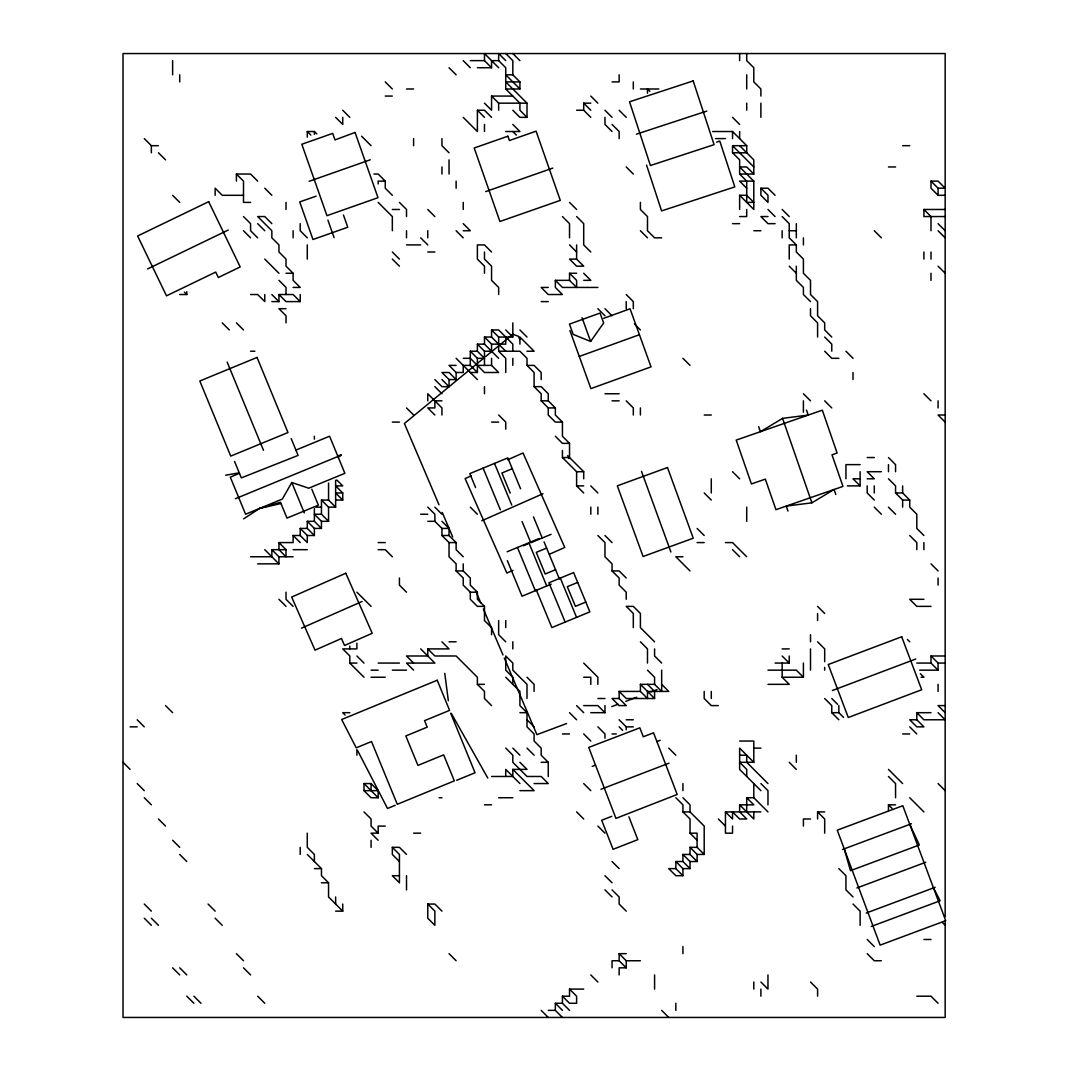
<?xml version="1.0" encoding="UTF-8"?>
<svg xmlns="http://www.w3.org/2000/svg" width="1071" height="1071" viewBox="0 0 1071 1071"><rect width="100%" height="100%" fill="white"/><g stroke="black" fill="none" stroke-linecap="round" stroke-linejoin="round"><path stroke-width="1.5" d="M295.931 450.088L329.587 436.218L344.875 473.315L308.729 488.202L291.794 482.512L282.342 499.073L245.58 514.214L230.292 477.117L239.449 473.342M590.63 341.462L603.656 323L600.068 313.053L569.464 324.111L573.172 334.393L590.63 341.462L582.048 317.699M483.141 358.665L404.383 423.514L438.99 504.749M485.712 356.536L512.822 334.219L518.498 336.348L519.756 339.4M243.653 518.846L259.543 508.457L280.468 502.245L286.988 518.096L318.382 505.164L311.795 489.179M338.195 457.103L341.207 455.135L337.633 455.764M806.49 410.059L808.23 415.079L782.566 418.373L760.397 431.693L758.656 426.673M787.975 511.121L786.221 506.088L811.885 502.821L834.081 489.487L842.971 486.395L832.006 454.827L837.12 453.046L822.327 410.18L736.205 440.101L751.427 483.945L765.323 479.125L775.94 509.662L834.081 489.487L835.822 494.507M228.27 230.024L147.611 268.928M471.213 475.885L465.122 478.576L506.864 573.039L512.955 570.348M507.788 459.727L523.036 452.993L564.765 547.455L549.53 554.189M542.97 493.731L481.816 520.747M362.092 601.487L301.473 628.168M235.352 498.725L341.207 455.135M520.573 488.791L507.801 457.906L469.821 473.623L475.564 487.506M512.273 468.723L501.897 473.007L510.198 493.075M507.119 551.766L539.195 538.499M523.438 545.782L527.869 543.948M551.083 534.349L530.828 542.729L522.086 521.564M546.612 548.084L536.25 552.368L545.193 573.989L555.554 569.692M536.263 589.8L551.873 627.579L589.867 611.876L573.628 572.583L548.928 582.798L565.167 622.09M551.15 584.164L522.032 596.212L507.359 560.695M577.684 582.41L567.309 586.694L575.435 606.347L585.81 602.063M395.199 805.338L387.528 808.471L357.634 750.624M456.621 780.29L475.055 772.767L450.784 713.433M611.822 816.303L601.701 820.252L613.067 849.316L637.821 839.637L628.891 816.838M592.209 766.408L595.516 765.136L615.945 818.391L677.18 794.454L653.551 732.832L643.283 736.781L639.842 727.825L588.729 747.424L595.516 765.136M656.898 741.574L660.218 740.302M600.978 789.273L668.987 763.181M832.395 690.514L915.759 659.013M566.546 723.554L536.919 734.652L504.28 658.022M611.769 706.592L618.007 704.249M625.799 701.331L636.723 697.234M650.753 691.973L656.992 689.63M842.542 849.464L911.434 823.76M925.813 862.262L856.92 887.966M866.265 913.014L935.157 887.297M871.272 926.455L940.164 900.751L933.484 887.926M603.723 318.315L630.056 308.796L651.034 366.871L590.897 388.612L569.906 330.537M579.277 356.442L639.414 334.714M309.198 181.28L370.298 159.78M316.132 196.154L299.746 201.924L312.96 239.502L347.767 227.253L343.456 215.017M552.77 168.12L485.685 191.589M636.415 134.183L706.793 111.089M716.673 142.095L719.779 141.077L734.813 186.889L661.583 210.907L646.549 165.081M259.543 508.457L280.963 503.477M225.673 475.189L239.248 472.833M470.303 60.632L484.48 60.632L491.562 67.727L491.562 60.632L498.658 60.632L505.74 67.727L505.74 88.987L519.917 103.164L519.917 110.246L526.999 117.341L526.999 103.164L505.74 81.905L519.917 81.905L519.917 88.987L505.74 88.987M477.385 67.727L491.562 67.727M519.917 81.905L512.822 74.809L505.74 74.809L519.917 88.987M612.05 81.905L619.145 81.905L619.145 74.809M406.511 88.987L413.607 88.987M640.404 88.987L658.826 88.987M385.252 96.069L392.334 96.069M484.48 103.164L491.562 110.246L491.562 96.069L512.822 96.069M491.562 96.069L498.658 103.164L526.999 103.164M590.79 117.341L583.708 110.246L583.708 103.164L590.79 103.164M463.221 117.341L477.385 131.519L477.385 110.246L484.48 110.246L491.562 117.341M576.613 110.246L583.708 110.246M526.999 117.341L519.917 117.341L512.822 110.246M307.283 137.182L307.283 131.519L314.379 131.519L316.735 133.875M505.74 131.519L519.917 131.519L512.822 124.423M712.697 131.519L732.537 131.519L746.715 145.683L746.715 152.778L732.537 152.778L732.537 145.683L746.715 145.683M715.535 138.601L725.455 138.601M144.277 138.601L151.359 145.683L158.454 145.683M902.639 145.683L909.721 145.683M888.461 166.956L895.557 166.956M236.41 181.119L236.41 174.038L250.587 174.038L257.683 181.119M373.913 174.038L378.17 174.038L385.252 181.119L385.252 188.215L392.334 195.297M732.537 152.778L739.633 159.86L739.633 174.038L753.797 174.038L753.797 159.86L739.633 145.683M385.252 181.119L378.17 181.119L378.17 183.958M739.633 174.038L746.715 181.119L746.715 202.392L753.797 202.392L746.715 195.297L739.633 195.297L753.797 209.474L753.797 181.119L739.633 181.119L746.715 188.215M930.994 181.119L938.076 181.119L945.171 188.215L938.076 188.215L930.994 181.119L930.994 188.215L938.076 195.297L945.171 195.297M760.892 188.215L767.974 195.297L767.974 202.392L760.892 195.297L760.892 188.215L767.974 188.215L775.069 195.297M243.505 195.297L222.246 195.297L215.151 188.215L215.151 195.297M250.587 202.392L243.505 202.392L243.505 181.119L236.41 174.038M392.334 209.474L399.429 209.474M945.171 216.556L923.898 216.556L923.898 209.474L945.171 209.474M739.633 216.556L746.715 216.556L746.715 209.474M767.974 216.556L760.892 216.556L767.974 223.652L775.069 223.652M732.537 223.652L739.633 223.652M463.221 230.734L470.303 230.734L463.221 223.652M753.797 230.734L760.892 230.734M789.233 230.734L796.329 230.734M661.664 237.829L654.582 237.829L647.486 230.734L647.486 216.556L640.404 209.474L640.404 202.392M406.511 244.911L420.689 244.911M831.765 337.044L824.683 329.962L824.683 322.88L817.588 315.784L817.588 301.607L810.506 294.525L810.506 280.348L803.411 273.266L803.411 259.088L796.329 252.006L796.329 244.911L789.233 244.911L789.233 259.088M427.771 252.006L434.866 252.006M576.613 259.088L569.531 259.088L576.613 266.17L583.708 266.17L576.613 259.088L576.613 244.911M286.024 273.266L293.119 273.266L293.119 280.348L300.201 287.443L293.119 287.443M569.531 273.266L576.613 280.348L576.613 287.443L569.531 280.348L569.531 273.266L576.613 273.266M548.258 287.443L541.176 287.443L548.258 294.525L562.436 294.525L555.354 287.443L555.354 280.348L569.531 280.348M583.708 280.348L590.79 280.348L583.708 273.266M597.872 287.443L562.436 287.443L555.354 280.348M179.714 294.525L186.796 294.525L186.796 291.687M250.587 294.525L257.683 294.525L264.765 301.607L264.765 294.525M271.847 301.607L278.942 301.607L278.942 294.525L293.119 294.525L300.201 301.607L300.201 294.525M300.201 301.607L286.024 301.607L278.942 294.525M541.176 301.607L548.258 301.607M286.024 308.702L278.942 308.702L286.024 315.784L286.024 322.88M505.74 351.221L491.562 337.044L491.562 329.962L498.658 329.962L512.822 344.139L512.822 351.221M498.658 358.316L484.48 344.139L484.48 337.044L491.562 337.044M491.562 329.962L498.658 337.044L512.822 337.044L512.822 322.88M477.385 351.221L470.303 351.221L477.385 358.316L484.48 358.316L477.385 351.221L477.385 344.139L484.48 344.139M484.48 337.044L491.562 344.139L505.74 344.139L505.74 337.044M250.587 351.221L254.844 351.221M477.385 344.139L484.48 351.221L491.562 351.221L491.562 344.139M498.658 337.044L498.658 351.221L519.917 351.221L526.999 358.316L526.999 365.398L534.094 372.494L534.094 386.658L541.176 393.753L541.176 400.835L548.258 407.931L555.354 407.931L555.354 415.013L562.436 422.094L562.436 436.272L569.531 443.367L569.531 457.531L583.708 471.709L583.708 478.804M526.999 351.221L534.094 351.221L519.917 337.044L519.917 344.139M463.221 358.316L470.303 358.316L484.48 372.494L498.658 372.494L491.562 365.398L477.385 365.398M838.847 358.316L831.765 358.316L824.683 351.221M456.126 365.398L449.044 365.398L456.126 372.494L463.221 372.494L463.221 365.398L470.303 365.398L477.385 372.494L470.303 372.494M526.999 365.398L534.094 365.398L541.176 372.494L541.176 379.576M456.126 379.576L449.044 372.494L441.948 372.494L449.044 379.576L456.126 379.576L456.126 372.494M449.044 379.576L449.044 386.658L441.948 386.658L434.866 379.576M534.094 386.658L541.176 386.658L548.258 393.753L548.258 400.835L555.354 407.931M604.968 393.753L619.145 393.753M441.948 400.835L434.866 400.835L434.866 407.931L427.771 407.931L434.866 415.013M541.176 400.835L548.258 400.835M612.05 400.835L619.145 400.835M704.196 415.013L711.278 415.013M945.171 415.013L938.076 415.013L945.171 422.094M392.334 422.094L399.429 422.094M491.562 422.094L498.658 422.094M562.436 422.094L555.354 422.094L548.258 415.013L548.258 407.931M569.531 443.367L562.436 443.367L555.354 436.272M562.436 450.449L562.436 457.531L569.531 457.531M867.202 457.531L874.284 457.531M860.12 464.627L845.943 464.627L845.943 478.804M562.436 457.531L576.613 471.709L583.708 471.709M881.379 471.709L867.202 471.709L874.284 478.804L867.202 478.804M860.12 478.804L853.025 478.804L860.12 485.886L847.362 485.886M576.613 471.709L576.613 485.886L583.708 485.886M342.733 500.063L342.733 492.981L335.638 492.981L342.733 500.063L335.638 500.063M888.461 478.804L895.557 485.886L895.557 492.981L902.639 492.981L909.721 500.063L909.721 507.145L916.816 514.241L916.816 528.418L923.898 535.5M321.461 500.063L328.556 500.063L335.638 507.145L328.556 507.145L321.461 500.063L321.461 514.241L328.556 521.323L321.461 521.323L314.379 514.241L321.461 514.241M895.557 492.981L902.639 500.063L909.721 500.063M315.798 507.145L321.461 507.145M420.689 514.241L427.771 514.241M307.283 535.5L307.283 542.582L300.201 535.5L300.201 528.418L307.283 535.5L314.379 535.5L307.283 528.418L307.283 521.323L314.379 521.323L321.461 528.418L321.461 521.323M427.771 521.323L434.866 521.323L441.948 528.418L449.044 528.418L449.044 535.5L456.126 542.582L456.126 549.677L463.221 556.759M300.201 528.418L307.283 528.418M307.283 521.323L314.379 528.418L321.461 528.418M278.942 542.582L286.024 549.677L286.024 556.759L278.942 549.677L278.942 542.582L293.119 542.582L293.119 535.5L300.201 535.5M441.948 528.418L441.948 535.5L449.044 535.5M378.17 542.582L385.252 542.582M441.948 535.5L449.044 542.582L456.126 542.582M697.101 542.582L704.196 542.582M725.455 542.582L732.537 542.582L746.715 556.759M250.587 556.759L271.847 556.759L271.847 549.677L286.024 549.677M293.119 549.677L307.283 549.677M378.17 549.677L385.252 549.677L392.334 556.759M271.847 549.677L278.942 556.759L293.119 556.759M682.923 556.759L675.841 556.759L690.019 570.937M257.683 563.855L278.942 563.855L278.942 556.759M449.044 542.582L449.044 556.759L456.126 563.855L456.126 570.937L463.221 570.937L470.303 578.019L470.303 585.114L477.385 592.196L477.385 599.291L484.48 606.373L484.48 620.551L491.562 627.633L491.562 634.728M597.872 535.5L604.968 542.582L604.968 556.759L612.05 563.855L612.05 570.937L619.145 570.937L626.227 578.019M456.126 570.937L463.221 578.019L463.221 585.114L470.303 592.196L477.385 592.196M923.898 599.291L909.721 599.291L916.816 606.373L930.994 606.373M484.48 606.373L477.385 606.373L470.303 599.291L470.303 592.196M449.044 641.81L456.126 641.81M413.607 663.069L406.511 655.988L427.771 655.988L427.771 648.906L449.044 648.906L441.948 641.81M782.151 648.906L789.233 648.906M930.994 655.988L938.076 663.069L938.076 670.165L930.994 663.069L930.994 655.988L945.171 655.988M356.897 643.229L356.897 648.906L342.733 648.906L349.815 655.988L349.815 663.069L356.897 663.069M378.17 663.069L399.429 663.069M775.069 663.069L789.233 663.069L789.233 655.988M916.816 663.069L930.994 663.069M938.076 663.069L945.171 663.069M371.075 670.165L378.17 670.165M392.334 670.165L406.511 670.165M767.974 670.165L796.329 670.165L803.411 677.247L803.411 663.069M919.654 670.165L938.076 670.165M371.075 677.247L385.252 677.247M583.708 677.247L590.79 677.247L590.79 684.342M782.151 663.069L782.151 677.247L803.411 677.247M921.073 677.247L923.898 677.247L920.364 673.713M427.771 648.906L434.866 655.988L456.126 655.988L477.385 677.247L477.385 684.342L484.48 684.342M661.664 684.342L668.746 691.424L647.486 691.424L647.486 698.506L640.404 691.424L640.404 684.342L654.582 684.342L661.664 691.424L661.664 670.165M767.974 684.342L789.233 684.342L782.151 677.247M619.145 698.506L612.05 698.506L619.145 705.602L626.227 705.602L619.145 698.506L619.145 691.424L640.404 691.424M597.872 698.506L604.968 698.506M647.486 684.342L654.582 691.424L654.582 698.506L626.227 698.506L619.145 691.424M583.708 705.602L597.872 705.602L604.968 712.684L604.968 705.602M718.36 705.602L711.278 705.602L704.196 698.506L704.196 691.424M945.171 705.602L938.076 705.602L945.171 712.684M349.815 712.684L342.733 712.684L345.09 715.053M519.917 712.684L526.999 712.684L526.999 726.861L534.094 733.956L534.094 741.038L541.176 748.12L541.176 755.216L548.258 762.298L548.258 776.475M590.79 712.684L604.968 712.684M824.683 698.506L831.765 705.602L831.765 712.684L838.847 712.684L843.573 717.409M916.816 719.779L909.721 719.779L916.816 726.861L923.898 726.861L916.816 719.779L916.816 712.684L930.994 712.684M626.227 719.779L633.309 719.779M130.1 726.861L137.195 726.861M619.145 719.779L626.227 726.861L633.309 726.861M562.436 733.956L569.531 733.956M612.05 733.956L616.307 733.956M902.639 733.956L909.721 733.956M739.633 741.038L753.797 741.038L753.797 762.298L739.633 762.298L746.715 769.393L746.715 776.475M753.797 748.12L760.892 748.12M739.633 755.216L746.715 755.216L746.715 762.298L767.974 783.557M541.176 762.298L548.258 762.298M491.562 776.475L512.822 776.475L512.822 769.393L526.999 769.393L519.917 762.298M363.993 783.557L371.075 783.557L378.17 790.652L378.17 797.734L371.075 797.734L363.993 790.652L363.993 783.557L378.17 797.734M534.094 783.557L548.258 783.557L541.176 776.475L526.999 776.475L512.822 762.298L512.822 755.216L505.74 748.12M363.993 790.652L378.17 790.652M519.917 790.652L534.094 790.652L512.822 769.393M439.123 797.734L441.948 797.734M498.658 797.734L512.822 797.734M746.715 811.912L746.715 797.734L753.797 797.734L767.974 811.912M484.48 804.83L491.562 804.83M732.537 826.089L732.537 833.171L725.455 833.171L725.455 811.912L732.537 818.994L732.537 811.912L739.633 818.994L746.715 818.994L739.633 811.912L739.633 804.83L753.797 804.83L746.715 797.734M888.461 810.493L888.461 804.83L895.557 804.83M675.841 797.734L682.923 804.83L682.923 811.912L690.019 811.912L704.196 826.089L704.196 854.444L697.101 854.444L690.019 847.348L690.019 854.444L697.101 861.526L690.019 861.526L682.923 854.444L690.019 854.444M725.455 811.912L760.892 811.912M817.588 818.994L817.588 811.912L824.683 811.912M810.506 818.994L803.411 818.994L803.411 826.089M385.252 826.089L378.17 826.089L378.17 833.171L371.075 833.171L378.17 840.266M413.607 833.171L420.689 833.171M682.923 811.912L690.019 818.994L690.019 833.171L697.101 833.171L697.101 847.348L704.196 854.444M399.429 861.526L392.334 854.444L392.334 847.348L399.429 847.348L406.511 854.444M690.019 847.348L697.101 847.348M675.841 861.526L682.923 861.526L690.019 868.608L682.923 868.608L675.841 861.526L675.841 868.608L682.923 875.703L675.841 875.703L668.746 868.608L675.841 868.608M314.379 868.608L321.461 868.608L321.461 875.703L328.556 882.785L328.556 896.963L342.733 911.14L335.638 911.14M399.429 875.703L392.334 875.703L399.429 882.785L399.429 854.444L392.334 847.348M321.461 882.785L328.556 882.785M427.771 904.044L434.866 911.14L434.866 925.317L427.771 918.222L427.771 904.044L434.866 904.044L441.948 911.14M923.898 939.481L930.994 939.481M619.145 953.659L626.227 960.754L626.227 967.836L619.145 960.754L619.145 953.659L626.227 953.659M619.145 960.754L612.05 960.754L612.05 967.836M626.227 960.754L640.404 960.754M881.379 960.754L874.284 960.754L867.202 953.659M626.227 967.836L619.145 967.836L619.145 974.931M569.531 1010.368L562.436 1003.273L562.436 996.191L569.531 996.191L569.531 989.095L583.708 989.095M916.816 996.191L930.994 996.191L938.076 1003.273M562.436 1017.45L555.354 1010.368L555.354 1003.273L562.436 1003.273M548.258 1010.368L555.354 1010.368M923.898 209.474L930.994 216.556L930.994 230.734M938.076 223.652L945.171 230.734M938.076 230.734L945.171 237.829M938.076 266.17L945.171 273.266M874.284 230.734L881.379 237.829M732.537 117.341L739.633 124.423M732.537 145.683L753.797 166.956M753.797 174.038L746.715 166.956L739.633 166.956L753.797 181.119M782.151 209.474L789.233 216.556M782.151 216.556L789.233 223.652L789.233 237.829L796.329 244.911M649.856 91.356L647.486 88.987L647.486 93.244M767.974 209.474L775.069 216.556M923.898 393.753L930.994 400.835M789.233 266.17L796.329 273.266M619.145 110.246L626.227 117.341M810.506 301.607L803.411 294.525L803.411 287.443L796.329 280.348L796.329 266.17M590.79 96.069L597.872 103.164M604.968 110.246L612.05 117.341M845.943 351.221L853.025 358.316M612.05 124.423L619.145 131.519L619.145 138.601M824.683 337.044L831.765 344.139L831.765 351.221M583.708 103.164L590.79 110.246M612.05 131.519L604.968 124.423L604.968 117.341M512.822 53.55L519.917 60.632M626.227 166.956L633.309 174.038M505.74 53.55L512.822 60.632L512.822 74.809M505.74 60.632L498.658 53.55L498.658 60.632M498.658 67.727L484.48 53.55L484.48 60.632M888.461 457.531L895.557 464.627L895.557 471.709M824.683 400.835L831.765 407.931M640.404 230.734L647.486 237.829M803.411 393.753L810.506 400.835M463.221 60.632L470.303 67.727M449.044 67.727L456.126 74.809M512.822 131.519L516.369 135.053M888.461 507.145L895.557 514.241M874.284 500.063L867.202 492.981L867.202 485.886M909.721 535.5L916.816 542.582L916.816 549.677M477.385 110.246L484.48 117.341M569.531 202.392L576.613 209.474M874.284 507.145L881.379 514.241M930.994 563.855L938.076 570.937M576.613 216.556L583.708 223.652L583.708 244.911L590.79 252.006M562.436 216.556L569.531 223.652L569.531 237.829M626.227 294.525L633.309 301.607L633.309 308.702M569.531 244.911L576.613 252.006M682.923 358.316L690.019 365.398M634.501 324.058L640.404 329.962M385.252 81.905L392.334 88.987M449.044 152.778L441.948 145.683L441.948 138.601M604.968 308.702L612.05 315.784M597.872 308.702L604.968 315.784M907.365 639.454L909.721 641.81M732.537 471.709L739.633 478.804M491.562 252.006L484.48 244.911L477.385 244.911L477.385 259.088L484.48 266.17L484.48 273.266M342.733 110.246L349.815 117.341M361.623 136.231L371.075 145.683M456.126 230.734L463.221 237.829M626.227 400.835L633.309 407.931L633.309 415.013M938.076 712.684L945.171 719.779L923.898 719.779L916.816 712.684M335.638 117.341L342.733 124.423L342.733 117.341M427.771 209.474L434.866 216.556M704.196 492.981L711.278 500.063M817.588 606.373L824.683 613.469M399.429 202.392L406.511 209.474L406.511 216.556M519.917 329.962L526.999 337.044M420.689 237.829L427.771 244.911M732.537 549.677L739.633 556.759M909.721 726.861L916.816 733.956M307.283 131.519L310.831 135.053M378.17 202.392L392.334 216.556L392.334 230.734M505.74 329.962L512.822 337.044M817.588 641.81L824.683 648.906L824.683 661.664M697.101 528.418L704.196 535.5M938.076 783.557L945.171 790.652M498.658 351.221L505.74 358.316L505.74 372.494M392.334 252.006L399.429 259.088M392.334 259.088L399.429 266.17M831.765 698.506L837.669 704.423M782.151 655.988L789.233 663.069M831.765 712.684L838.847 719.779M888.461 769.393L902.639 783.557M888.461 776.475L895.557 783.557L895.557 797.734M909.721 797.734L923.898 811.912M590.79 485.886L597.872 492.981M456.126 358.316L477.385 379.576M576.613 485.886L583.708 492.981M498.658 415.013L505.74 422.094L505.74 429.19M888.461 804.83L892.009 808.364M264.765 188.215L271.847 195.297M307.283 237.829L300.201 230.734L300.201 223.652M604.968 535.5L612.05 542.582M441.948 379.576L449.044 386.658M271.847 223.652L264.765 216.556L257.683 216.556L271.847 230.734L271.847 237.829L278.942 244.911L278.942 252.006L286.024 259.088L286.024 266.17L293.119 273.266M434.866 386.658L441.948 393.753M612.05 570.937L619.145 578.019L619.145 585.114L626.227 592.196L626.227 599.291M257.683 223.652L264.765 230.734M243.505 216.556L250.587 223.652L250.587 230.734L257.683 237.829M789.233 762.298L796.329 769.393M942.801 922.948L945.171 925.317M243.505 230.734L250.587 237.829M654.582 641.81L640.404 627.633L640.404 613.469L633.309 606.373L626.227 606.373L633.309 613.469L633.309 627.633M158.454 152.778L165.536 159.86M264.765 259.088L278.942 273.266M817.588 811.912L824.683 818.994L824.683 833.171M278.942 280.348L286.024 287.443L286.024 294.525M406.511 407.931L413.607 415.013M640.404 641.81L647.486 648.906L647.486 663.069M661.664 663.069L654.582 655.988L654.582 648.906M753.797 762.298L739.633 748.12L739.633 769.393L760.892 790.652M172.632 195.297L179.714 202.392M271.847 294.525L278.942 301.607M647.486 670.165L654.582 677.247L654.582 684.342M760.892 783.557L767.974 790.652L767.974 804.83M838.847 868.608L845.943 875.703L845.943 889.881L853.025 896.963M470.303 507.145L477.385 514.241M640.404 684.342L654.582 698.506M853.025 904.044L860.12 911.14L860.12 925.317M739.633 804.83L753.797 818.994L753.797 811.912M434.866 507.145L441.948 514.241M867.202 939.481L874.284 946.577M427.771 507.145L434.866 514.241L434.866 521.323M441.948 521.323L449.044 528.418M583.708 663.069L597.872 677.247L597.872 684.342M668.746 748.12L675.841 755.216M236.41 322.88L243.505 329.962M222.246 322.88L229.328 329.962M718.36 818.994L725.455 826.089M184.44 292.169L186.796 294.525M619.145 726.861L622.679 730.409M682.923 797.734L690.019 804.83L690.019 811.912M576.613 705.602L583.708 712.684M597.872 726.861L604.968 733.956L604.968 738.2M505.74 641.81L498.658 634.728L498.658 620.551M336.816 479.982L342.733 485.886L335.638 485.886L342.733 492.981M569.531 712.684L576.613 719.779M690.019 833.171L697.101 840.266M526.999 677.247L534.094 684.342L534.094 691.424M583.708 733.956L590.79 741.038M505.74 677.247L519.917 691.424L519.917 705.602L526.999 712.684M810.506 982.013L817.588 989.095L817.588 996.191M406.511 592.196L399.429 585.114L399.429 578.019M526.999 719.779L534.094 726.861M583.708 783.557L590.79 790.652M477.385 684.342L484.48 691.424L484.48 698.506L491.562 705.602M526.999 748.12L534.094 755.216M760.892 982.013L767.974 989.095L767.974 974.931M420.689 648.906L434.866 663.069L406.511 663.069L413.607 670.165M597.872 826.089L604.968 833.171M356.897 592.196L371.075 606.373M512.822 748.12L519.917 755.216M576.613 811.912L583.708 818.994M293.119 535.5L300.201 542.582M612.05 861.526L619.145 868.608M519.917 783.557L505.74 769.393L505.74 776.475M604.968 875.703L612.05 882.785M612.05 889.881L619.145 896.963L619.145 904.044L626.227 911.14M264.765 549.677L278.942 563.855M604.968 889.881L612.05 896.963M356.897 655.988L363.993 663.069M293.119 606.373L286.024 599.291L286.024 592.196M349.815 663.069L363.993 677.247M278.942 599.291L286.024 606.373M661.664 1010.368L668.746 1017.45M590.79 974.931L597.872 982.013M569.531 989.095L576.613 996.191L576.613 1003.273L569.531 1003.273L562.436 996.191M363.993 811.912L371.075 818.994L371.075 826.089L378.17 833.171M555.354 1003.273L562.436 1010.368M541.176 1010.368L548.258 1017.45M449.044 953.659L456.126 960.754M165.536 705.602L172.632 712.684M307.283 854.444L321.461 868.608M137.195 719.779L144.277 726.861M123.018 762.298L130.1 769.393M137.195 783.557L144.277 790.652M144.277 797.734L151.359 804.83M158.454 818.994L165.536 826.089M172.632 840.266L179.714 847.348M179.714 854.444L186.796 861.526M208.069 904.044L215.151 911.14M215.151 918.222L222.246 925.317M236.41 953.659L243.505 960.754M243.505 967.836L250.587 974.931M257.683 996.191L264.765 1003.273M144.277 904.044L151.359 911.14M151.359 918.222L158.454 925.317M144.277 918.222L151.359 925.317M179.714 967.836L186.796 974.931M172.632 967.836L179.714 974.931M193.891 996.191L200.973 1003.273M186.796 996.191L193.891 1003.273M451.212 713.246L487.814 778.095M909.774 824.375L945.706 920.658L880.134 945.131L872.932 925.839L837.241 830.172L902.813 805.713L909.774 824.375L919.346 844.965L850.468 870.669L844.216 848.848M442.256 512.42L452.698 536.932M476.863 593.655L480.772 602.839M483.382 608.971L502.968 654.957M567.791 455.563L569.049 458.616M560.32 578.086L576.573 617.378M544.068 541.913L559.383 578.956M533.478 516.851L542.221 538.017M528.86 542.769L546.719 585.998M494.507 463.408L511.751 505.097M517.454 547.482L535.326 590.71M483.115 468.121L500.344 509.796M291.205 438.615L298.113 455.403L241.336 477.894L234.576 461.494M291.794 482.512L304.298 512.889M227.159 362.078L263.479 450.289M641.502 471.347L670.915 552.02M334.098 237.695L327.927 220.157M782.566 418.373L811.885 502.808M444.76 673.311L448.334 700.702M945.171 916.803L945.171 53.55L123.018 53.55L123.018 1017.45L945.171 1017.45L945.171 921.06M938.076 188.215L938.076 195.297M938.076 400.835L938.076 407.931M938.076 578.019L938.076 585.114M938.076 684.342L938.076 691.424M930.994 252.006L930.994 259.088M930.994 273.266L930.994 280.348M923.898 252.006L923.898 259.088M923.898 542.582L923.898 549.677M902.639 485.886L902.639 492.981M902.639 500.063L902.639 507.145M888.461 464.627L888.461 471.709M874.284 485.886L874.284 492.981M860.12 471.709L860.12 485.886M853.025 372.494L853.025 379.576M838.847 705.602L838.847 712.684M824.683 667.327L824.683 670.165M817.588 337.044L817.588 322.88L810.506 315.784L810.506 308.702M817.588 613.469L817.588 620.551M810.506 634.728L810.506 641.81M810.506 648.906L810.506 670.165M803.411 237.829L803.411 244.911M803.411 400.835L803.411 412.174M796.329 223.652L796.329 237.829M796.329 755.216L796.329 762.298M782.151 230.734L782.151 237.829M760.892 96.069L760.892 88.987L753.797 81.905L753.797 67.727L746.715 60.632L746.715 53.55M760.892 103.164L760.892 117.341M760.892 989.095L760.892 996.191M753.797 783.557L753.797 797.734M753.797 982.013L753.797 989.095M746.715 74.809L746.715 88.987M746.715 103.164L746.715 110.246M746.715 507.145L746.715 521.323M739.633 53.55L739.633 60.632M739.633 131.519L739.633 138.601M739.633 195.297L739.633 209.474M732.537 131.519L732.537 138.601M711.278 478.804L711.278 492.981M711.278 691.424L711.278 698.506M697.101 854.444L697.101 861.526M690.019 861.526L690.019 868.608M682.923 783.557L682.923 790.652M682.923 854.444L682.923 861.526M682.923 868.608L682.923 875.703M682.923 946.577L682.923 953.659M675.841 1003.273L675.841 1010.368M654.582 974.931L654.582 989.095M640.404 407.931L640.404 415.013M633.309 81.905L633.309 88.987M626.227 301.607L626.227 308.702M626.227 726.861L626.227 729.699M597.872 507.145L597.872 514.241M590.79 507.145L590.79 514.241M526.999 698.506L526.999 684.342L512.822 670.165L512.822 663.069L505.74 655.988L505.74 670.165L512.822 677.247L512.822 684.342M512.822 358.316L512.822 365.398M512.822 641.81L512.822 648.906M505.74 620.551L505.74 627.633M498.658 103.164L498.658 110.246M498.658 294.525L498.658 287.443L491.562 280.348L491.562 266.17L484.48 259.088L484.48 252.006M491.562 358.316L491.562 365.398M484.48 124.423L484.48 131.519M484.48 351.221L484.48 365.398M484.48 386.658L484.48 393.753M477.385 358.316L477.385 372.494M470.303 351.221L470.303 365.398M463.221 202.392L463.221 209.474M463.221 563.855L463.221 570.937M456.126 181.119L456.126 188.215M449.044 159.86L449.044 174.038M441.948 166.956L441.948 174.038M441.948 415.013L441.948 407.931L427.771 393.753L427.771 400.835M427.771 230.734L427.771 237.829M413.607 138.601L413.607 145.683M406.511 230.734L406.511 237.829M406.511 875.703L406.511 889.881M371.075 783.557L371.075 790.652M371.075 840.266L371.075 847.348M356.897 749.539L356.897 755.216M349.815 646.067L349.815 648.906M342.733 904.044L342.733 911.14M335.638 480.223L335.638 507.145M335.638 896.963L335.638 904.044M328.556 483.048L328.556 500.063M328.556 507.145L328.556 521.323M314.379 131.519L314.379 134.344M314.379 436.272L314.379 439.11M314.379 508.564L314.379 521.323M314.379 528.418L314.379 535.5M314.379 861.526L314.379 854.444L307.283 847.348L307.283 833.171M307.283 244.911L307.283 259.088M300.201 847.348L300.201 854.444M293.119 230.734L293.119 237.829M286.024 202.392L286.024 209.474M179.714 74.809L179.714 81.905M172.632 60.632L172.632 74.809M151.359 145.683L151.359 152.778M208.684 201.683L137.61 235.981L166.5 295.824L215.713 272.074L218.337 277.509L240.199 266.96L208.684 201.683M345.799 573.239L291.66 597.056L315.021 650.151L341.475 638.503L344.541 645.465L372.213 633.282L345.799 573.239M257.04 357.433L199.808 381.008L230.734 456.099L287.979 432.55L257.04 357.433M437.222 680.246L341.649 719.511L356.228 747.839L371.517 741.547L397.287 804.294L454.345 780.866L443.648 754.854L417.944 765.417L405.815 735.951L427.222 727.142L424.558 720.649L449.592 710.368L437.222 680.246M901.688 636.776L828.244 664.529L848.272 717.503L921.703 689.751L901.688 636.776M355.063 132.456L334.995 139.913L332.693 133.393L301.821 144.264L326.95 215.673L378.009 197.693L355.063 132.456M667.474 467.532L617.324 485.832L643.082 556.505L693.258 538.204L667.474 467.532M507.895 136.204L474.199 147.999L499.916 221.496L560.294 200.371L536.089 131.184L509.421 140.515L507.895 136.204M693.178 80.927L629.534 101.785L650.418 165.523L714.076 144.652L693.178 80.927"/></g></svg>
